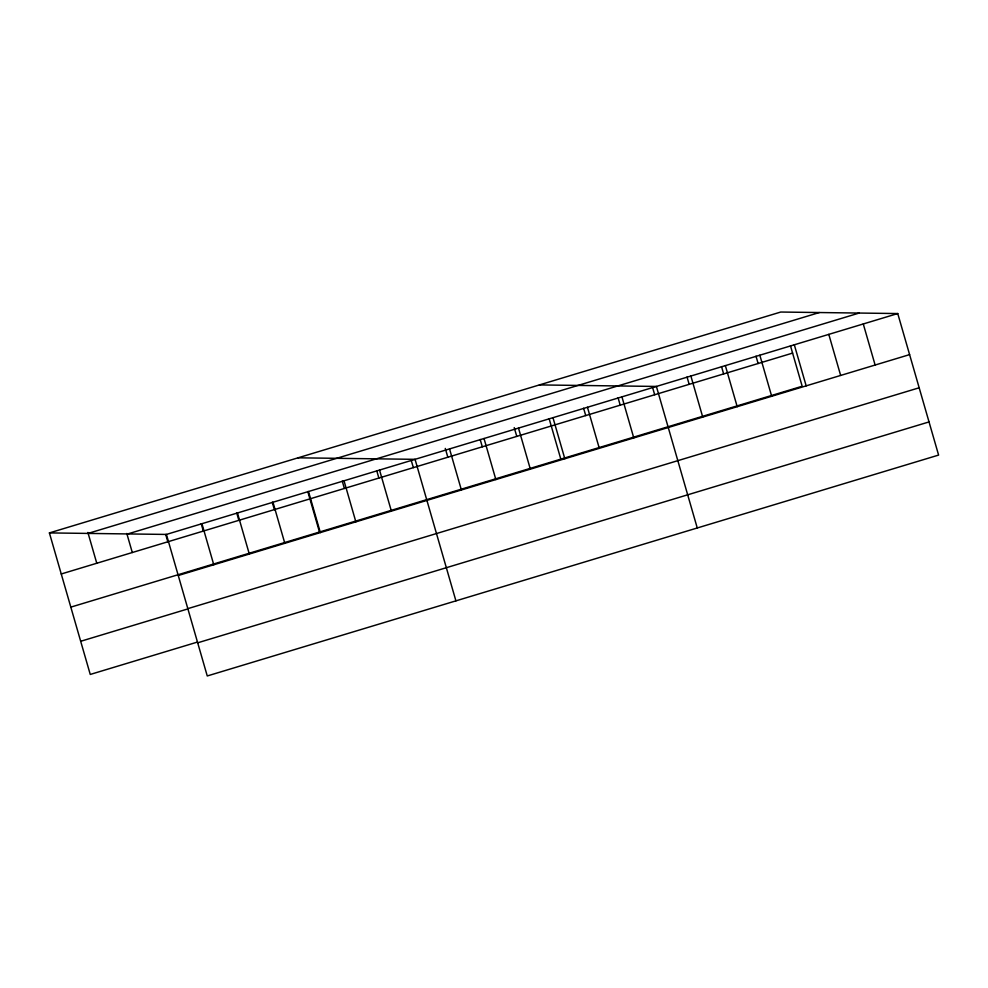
<?xml version="1.0" encoding="UTF-8"?>
<svg xmlns="http://www.w3.org/2000/svg" width="988" height="988" viewBox="0 0 988 988"><rect width="100%" height="100%" fill="white"/><g stroke="black" fill="none" stroke-linecap="round" stroke-linejoin="round"><path stroke-width="1.48" d="M49.4 532.915L780.742 312.035L897.746 313.554L938.6 455.085L207.258 675.965L166.404 534.434L49.4 532.915L90.254 674.446L196.822 642.262M88.018 533.421L819.348 312.541M127.798 533.928L859.14 313.06M166.404 534.434L897.746 313.554M61.256 573.979L792.598 353.099M70.827 607.126L802.17 386.246L790.474 345.763M178.26 575.498L909.602 354.618M187.831 608.645L919.173 387.778M80.683 641.286L187.251 609.102M197.686 642.805L929.029 421.925M539.399 384.925L656.403 386.444L697.256 527.975M298.055 457.815L415.059 459.334L455.913 600.865M863.277 323.965L875.121 365.029M828.796 334.376L840.652 375.44M794.315 344.8L806.171 385.851M759.834 355.211L771.69 396.274M756.005 356.174L758.117 363.51M725.365 365.622L737.209 406.686M721.524 366.585L723.636 373.921M690.884 376.033L702.74 417.097M687.043 377.008L689.167 384.332M652.562 387.42L654.686 394.743M621.934 396.855L633.777 437.919M618.093 397.831L620.205 405.166M587.452 407.266L599.308 448.33M583.612 408.242L585.723 415.578M552.971 417.689L564.827 458.741M549.13 418.653L560.826 459.136M518.502 428.1L530.346 469.164M514.229 427.606L516.773 436.4M484.021 438.511L495.865 479.575M480.18 439.475L482.292 446.811M449.54 448.923L461.396 489.986M445.279 448.429L447.823 457.222M411.23 460.309L413.342 467.633M379.54 470.066L391.396 511.129M376.749 470.72L378.861 478.056M344.022 480.798L355.865 521.849M342.268 481.131L344.38 488.467M308.491 491.518L320.347 532.581M307.787 491.542L319.482 532.026M272.972 502.25L284.828 543.314M272.268 502.275L274.38 509.61M237.453 512.982L249.309 554.033M236.75 513.007L238.861 520.33M201.935 523.702L213.779 564.766M201.219 523.726L203.343 531.062M165.7 534.459L167.824 541.795M126.797 533.458L132.293 552.514M87.883 532.446L96.775 563.246"/></g></svg>
